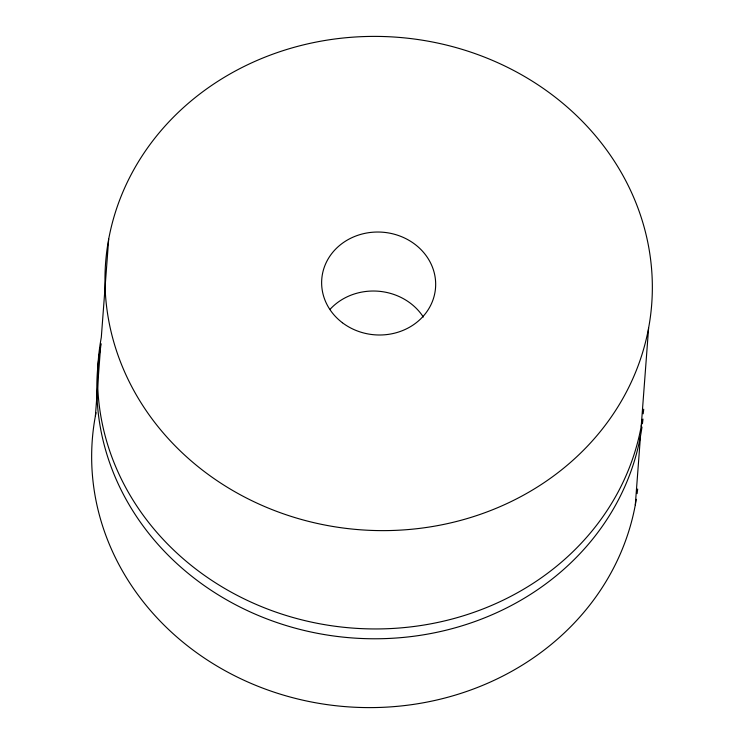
<?xml version="1.0" encoding="UTF-8"?>
<svg xmlns="http://www.w3.org/2000/svg" width="744" height="744" viewBox="0 0 744 744"><rect width="100%" height="100%" fill="white"/><g stroke="black" fill="none" stroke-linecap="round" stroke-linejoin="round"><path stroke-width="1.12" d="M95.39 416.026L100.561 347.197M108.698 239.047L101.305 337.367A273.839 246.962 4.3 0 0 329.945 625.509A273.839 246.962 4.3 0 0 642.37 419.514M635.302 504.953L640.482 436.133M641.216 426.293L648.61 327.974A273.839 246.962 4.3 0 0 282.711 50.759A273.839 246.962 4.3 0 0 204.637 471.789A273.839 246.962 4.3 0 0 648.61 327.974M637.664 489.031A273.839 246.962 4.3 0 1 637.106 493.616M636.278 499.308A273.839 246.962 4.3 0 1 321.529 703.778A273.839 246.962 4.3 0 1 96.041 412.65M642.965 419.058A273.839 246.962 4.3 0 1 642.435 423.643M641.97 427.075A273.839 246.962 4.3 0 1 328.588 635.246A273.839 246.962 4.3 0 1 101.212 343.83M643.709 409.219A273.839 246.962 4.3 0 1 643.169 413.813M330.206 309.16A57.046 51.448 4.3 0 1 423.327 317.037M342.398 322.738A57.046 51.448 4.3 0 0 434.896 292.773A57.046 51.448 4.3 0 0 358.664 235.02A57.046 51.448 4.3 0 0 342.398 322.738"/></g></svg>
